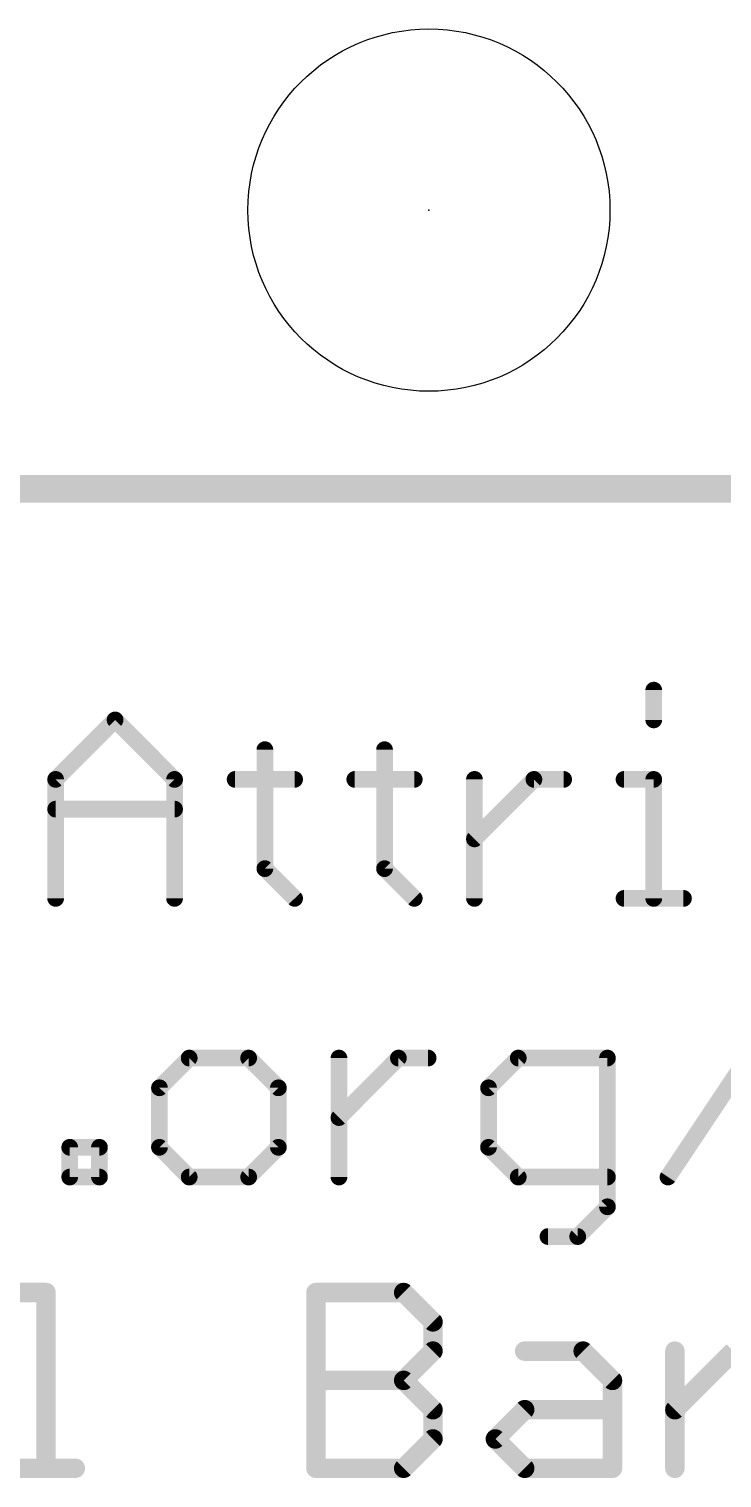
# Model space of a CAD drawing. Extents: x -37 to 70, y -9 to 26.
# Drawn here: x 19.21 to 25.53, y -9.02 to 4.19 of the extents above; entities that cross this region are included whole.
import ezdxf

# ---------------------------------------------------------------- set-up
doc = ezdxf.new("R2010")
doc.units = 0
for name, color, linetype in [('1', 12, 'CONTINUOUS'), ('16', 132, 'CONTINUOUS'), ('20', 53, 'CONTINUOUS'), ('23', 53, 'CONTINUOUS'), ('51', 53, 'CONTINUOUS')]:
    doc.layers.add(name, color=color, linetype=linetype)

msp = doc.modelspace()

# ---------------------------------------------------------------- linework, layer by layer
at = {"layer": '1', "const_width": 0.254}
msp.add_lwpolyline([(44.45, 0), (0, 0)], dxfattribs=at)
at = {"layer": '16', "const_width": 0.254}
msp.add_lwpolyline([(44.45, 0), (0, 0)], dxfattribs=at)
at = {"layer": '20', "const_width": 0.2032}
msp.add_lwpolyline([(44.45, 0), (0, 0)], dxfattribs=at)
at = {"layer": '20'}
msp.add_circle((22.86, 2.54), 1.651, dxfattribs=at)
at = {"layer": '23'}
msp.add_point((22.86, 2.54), dxfattribs=at)
at = {"layer": '51'}
for points, const_width in [([(24.9107, -1.8356), (24.9107, -2.1068)], 0.1524), ([(19.4552, -2.6491), (19.9976, -2.1068)], 0.1524), ([(19.9976, -2.1068), (20.5399, -2.6491)], 0.1524), ([(21.3636, -2.378), (21.3636, -3.4626)], 0.1524), ([(22.455, -2.378), (22.455, -3.4626)], 0.1524), ([(19.4552, -3.7338), (19.4552, -2.6491)], 0.1524), ([(20.5399, -2.6491), (20.5399, -3.7338)], 0.1524), ([(21.0924, -2.6491), (21.6347, -2.6491)], 0.1524), ([(22.1838, -2.6491), (22.7262, -2.6491)], 0.1524), ([(23.2753, -3.7338), (23.2753, -2.6491)], 0.1524), ([(23.2753, -3.1915), (23.8176, -2.6491)], 0.1524), ([(23.8176, -2.6491), (24.0888, -2.6491)], 0.1524), ([(24.6396, -2.6491), (24.9107, -2.6491)], 0.1524), ([(24.9107, -2.6491), (24.9107, -3.7338)], 0.1524), ([(19.4552, -2.9203), (20.5399, -2.9203)], 0.1524), ([(21.3636, -3.4626), (21.6347, -3.7338)], 0.1524), ([(22.455, -3.4626), (22.7262, -3.7338)], 0.1524), ([(24.6396, -3.7338), (25.1819, -3.7338)], 0.1524), ([(25.0408, -6.2738), (26.1255, -4.6468)], 0.1524), ([(20.6734, -5.1891), (20.4022, -5.4603)], 0.1524), ([(21.2157, -5.1891), (20.6734, -5.1891)], 0.1524), ([(21.4869, -5.4603), (21.2157, -5.1891)], 0.1524), ([(22.0394, -6.2738), (22.0394, -5.1891)], 0.1524), ([(22.0394, -5.7315), (22.5817, -5.1891)], 0.1524), ([(22.5817, -5.1891), (22.8529, -5.1891)], 0.1524), ([(23.6748, -5.1891), (23.4037, -5.4603)], 0.1524), ([(24.4883, -5.1891), (23.6748, -5.1891)], 0.1524), ([(24.4883, -6.545), (24.4883, -5.1891)], 0.1524), ([(20.4022, -5.4603), (20.4022, -6.0026)], 0.1524), ([(21.4869, -6.0026), (21.4869, -5.4603)], 0.1524), ([(23.4037, -5.4603), (23.4037, -6.0026)], 0.1524), ([(19.5836, -6.2738), (19.5836, -6.0026)], 0.1524), ([(19.5836, -6.0026), (19.8548, -6.0026)], 0.1524), ([(19.8548, -6.0026), (19.8548, -6.2738)], 0.1524), ([(20.4022, -6.0026), (20.6734, -6.2738)], 0.1524), ([(21.2157, -6.2738), (21.4869, -6.0026)], 0.1524), ([(23.4037, -6.0026), (23.6748, -6.2738)], 0.1524), ([(19.8548, -6.2738), (19.5836, -6.2738)], 0.1524), ([(20.6734, -6.2738), (21.2157, -6.2738)], 0.1524), ([(23.6748, -6.2738), (24.4883, -6.2738)], 0.1524), ([(24.2172, -6.8161), (24.4883, -6.545)], 0.1524), ([(23.946, -6.8161), (24.2172, -6.8161)], 0.1524), ([(19.1006, -7.3265), (19.3675, -7.3265)], 0.1778), ([(19.3675, -7.3265), (19.3675, -8.9281)], 0.1778), ([(21.8292, -8.9281), (21.8292, -7.3265)], 0.1778), ([(21.8292, -7.3265), (22.6299, -7.3265)], 0.1778), ([(22.6299, -7.3265), (22.8969, -7.5935)], 0.1778), ([(22.8969, -7.5935), (22.8969, -7.8604)], 0.1778), ([(22.8969, -7.8604), (22.6299, -8.1273)], 0.1778), ([(23.7332, -7.8604), (24.2671, -7.8604)], 0.1778), ([(24.2671, -7.8604), (24.534, -8.1273)], 0.1778), ([(25.1035, -8.9281), (25.1035, -7.8604)], 0.1778), ([(25.1035, -8.3942), (25.6373, -7.8604)], 0.1778), ([(21.8292, -8.1273), (22.6299, -8.1273)], 0.1778), ([(22.6299, -8.1273), (22.8969, -8.3942)], 0.1778), ([(24.534, -8.1273), (24.534, -8.9281)], 0.1778), ([(22.8969, -8.3942), (22.8969, -8.6612)], 0.1778), ([(23.4663, -8.6612), (23.7332, -8.3942)], 0.1778), ([(23.7332, -8.3942), (24.534, -8.3942)], 0.1778), ([(22.8969, -8.6612), (22.6299, -8.9281)], 0.1778), ([(23.7332, -8.9281), (23.4663, -8.6612)], 0.1778), ([(19.1006, -8.9281), (19.6344, -8.9281)], 0.1778), ([(22.6299, -8.9281), (21.8292, -8.9281)], 0.1778), ([(24.534, -8.9281), (23.7332, -8.9281)], 0.1778)]:
    msp.add_lwpolyline(points, dxfattribs=dict(at, const_width=const_width))
for points, const_width in [([(24.9488, -1.8356, 1), (24.8726, -1.8356)], 0.0762), ([(20.0245, -2.0799, 1), (19.9706, -2.1338)], 0.0762), ([(20.0245, -2.1338, 1), (19.9706, -2.0799)], 0.0762), ([(24.8726, -2.1068, 1), (24.9488, -2.1068)], 0.0762), ([(21.4017, -2.378, 1), (21.3255, -2.378)], 0.0762), ([(22.4931, -2.378, 1), (22.4169, -2.378)], 0.0762), ([(19.4933, -2.6491, 1), (19.4171, -2.6491)], 0.0762), ([(19.4283, -2.6222, 1), (19.4822, -2.6761)], 0.0762), ([(20.578, -2.6491, 1), (20.5018, -2.6491)], 0.0762), ([(20.5129, -2.6761, 1), (20.5668, -2.6222)], 0.0762), ([(21.0924, -2.611, 1), (21.0924, -2.6872)], 0.0762), ([(21.6347, -2.6872, 1), (21.6347, -2.611)], 0.0762), ([(22.1838, -2.611, 1), (22.1838, -2.6872)], 0.0762), ([(22.7262, -2.6872, 1), (22.7262, -2.611)], 0.0762), ([(23.3134, -2.6491, 1), (23.2372, -2.6491)], 0.0762), ([(23.8176, -2.611, 1), (23.8176, -2.6872)], 0.0762), ([(23.8445, -2.6761, 1), (23.7906, -2.6222)], 0.0762), ([(24.0888, -2.6872, 1), (24.0888, -2.611)], 0.0762), ([(24.6396, -2.611, 1), (24.6396, -2.6872)], 0.0762), ([(24.9488, -2.6491, 1), (24.8726, -2.6491)], 0.0762), ([(24.9107, -2.6872, 1), (24.9107, -2.611)], 0.0762), ([(19.4552, -2.8822, 1), (19.4552, -2.9584)], 0.0762), ([(20.5399, -2.9584, 1), (20.5399, -2.8822)], 0.0762), ([(23.2483, -3.1645, 1), (23.3022, -3.2184)], 0.0762), ([(21.3905, -3.4357, 1), (21.3366, -3.4896)], 0.0762), ([(21.3255, -3.4626, 1), (21.4017, -3.4626)], 0.0762), ([(22.4819, -3.4357, 1), (22.428, -3.4896)], 0.0762), ([(22.4169, -3.4626, 1), (22.4931, -3.4626)], 0.0762), ([(19.4171, -3.7338, 1), (19.4933, -3.7338)], 0.0762), ([(20.5018, -3.7338, 1), (20.578, -3.7338)], 0.0762), ([(21.6078, -3.7607, 1), (21.6617, -3.7069)], 0.0762), ([(22.6992, -3.7607, 1), (22.7531, -3.7069)], 0.0762), ([(23.2372, -3.7338, 1), (23.3134, -3.7338)], 0.0762), ([(24.6396, -3.6957, 1), (24.6396, -3.7719)], 0.0762), ([(24.8726, -3.7338, 1), (24.9488, -3.7338)], 0.0762), ([(25.1819, -3.7719, 1), (25.1819, -3.6957)], 0.0762), ([(20.6734, -5.151, 1), (20.6734, -5.2272)], 0.0762), ([(20.7003, -5.2161, 1), (20.6464, -5.1622)], 0.0762), ([(21.2427, -5.1622, 1), (21.1888, -5.2161)], 0.0762), ([(21.2157, -5.2272, 1), (21.2157, -5.151)], 0.0762), ([(22.0775, -5.1891, 1), (22.0013, -5.1891)], 0.0762), ([(22.5817, -5.151, 1), (22.5817, -5.2272)], 0.0762), ([(22.6086, -5.2161, 1), (22.5548, -5.1622)], 0.0762), ([(22.8529, -5.2272, 1), (22.8529, -5.151)], 0.0762), ([(23.6748, -5.151, 1), (23.6748, -5.2272)], 0.0762), ([(23.7018, -5.2161, 1), (23.6479, -5.1622)], 0.0762), ([(24.5264, -5.1891, 1), (24.4502, -5.1891)], 0.0762), ([(24.4883, -5.2272, 1), (24.4883, -5.151)], 0.0762), ([(20.4403, -5.4603, 1), (20.3641, -5.4603)], 0.0762), ([(20.3753, -5.4334, 1), (20.4292, -5.4872)], 0.0762), ([(21.525, -5.4603, 1), (21.4488, -5.4603)], 0.0762), ([(21.4599, -5.4872, 1), (21.5138, -5.4334)], 0.0762), ([(23.4418, -5.4603, 1), (23.3656, -5.4603)], 0.0762), ([(23.3767, -5.4334, 1), (23.4306, -5.4872)], 0.0762), ([(22.0124, -5.7045, 1), (22.0663, -5.7584)], 0.0762), ([(19.6217, -6.0026, 1), (19.5455, -6.0026)], 0.0762), ([(19.5836, -5.9645, 1), (19.5836, -6.0407)], 0.0762), ([(19.8929, -6.0026, 1), (19.8167, -6.0026)], 0.0762), ([(19.8548, -6.0407, 1), (19.8548, -5.9645)], 0.0762), ([(20.4292, -5.9757, 1), (20.3753, -6.0296)], 0.0762), ([(21.5138, -6.0296, 1), (21.4599, -5.9757)], 0.0762), ([(23.4306, -5.9757, 1), (23.3767, -6.0296)], 0.0762), ([(20.3641, -6.0026, 1), (20.4403, -6.0026)], 0.0762), ([(21.4488, -6.0026, 1), (21.525, -6.0026)], 0.0762), ([(23.3656, -6.0026, 1), (23.4418, -6.0026)], 0.0762), ([(19.5836, -6.2357, 1), (19.5836, -6.3119)], 0.0762), ([(19.8548, -6.3119, 1), (19.8548, -6.2357)], 0.0762), ([(20.6734, -6.2357, 1), (20.6734, -6.3119)], 0.0762), ([(21.2157, -6.3119, 1), (21.2157, -6.2357)], 0.0762), ([(23.6748, -6.2357, 1), (23.6748, -6.3119)], 0.0762), ([(24.4883, -6.3119, 1), (24.4883, -6.2357)], 0.0762), ([(19.5455, -6.2738, 1), (19.6217, -6.2738)], 0.0762), ([(19.8167, -6.2738, 1), (19.8929, -6.2738)], 0.0762), ([(20.6464, -6.3007, 1), (20.7003, -6.2469)], 0.0762), ([(21.1888, -6.2469, 1), (21.2426, -6.3007)], 0.0762), ([(22.0013, -6.2738, 1), (22.0775, -6.2738)], 0.0762), ([(23.6479, -6.3007, 1), (23.7018, -6.2469)], 0.0762), ([(25.0091, -6.2527, 1), (25.0725, -6.2949)], 0.0762), ([(24.5153, -6.5719, 1), (24.4614, -6.518)], 0.0762), ([(24.4502, -6.545, 1), (24.5264, -6.545)], 0.0762), ([(23.946, -6.778, 1), (23.946, -6.8542)], 0.0762), ([(24.1902, -6.7892, 1), (24.2441, -6.8431)], 0.0762), ([(24.2172, -6.8542, 1), (24.2172, -6.778)], 0.0762), ([(19.4119, -7.3265, 1), (19.323, -7.3265)], 0.0889), ([(19.3675, -7.371, 1), (19.3675, -7.2821)], 0.0889), ([(21.8736, -7.3265, 1), (21.7847, -7.3265)], 0.0889), ([(21.8292, -7.2821, 1), (21.8292, -7.371)], 0.0889), ([(22.6614, -7.2951, 1), (22.5985, -7.358)], 0.0889), ([(22.6299, -7.371, 1), (22.6299, -7.2821)], 0.0889), ([(22.9413, -7.5935, 1), (22.8524, -7.5935)], 0.0889), ([(22.8654, -7.6249, 1), (22.9283, -7.562)], 0.0889), ([(22.9283, -7.8918, 1), (22.8654, -7.829)], 0.0889), ([(23.7332, -7.8159, 1), (23.7332, -7.9048)], 0.0889), ([(24.2985, -7.829, 1), (24.2357, -7.8918)], 0.0889), ([(24.2671, -7.9048, 1), (24.2671, -7.8159)], 0.0889), ([(25.1479, -7.8604, 1), (25.059, -7.8604)], 0.0889), ([(22.8524, -7.8604, 1), (22.9413, -7.8604)], 0.0889), ([(21.8292, -8.0829, 1), (21.8292, -8.1718)], 0.0889), ([(22.6614, -8.0959, 1), (22.5985, -8.1587)], 0.0889), ([(22.5985, -8.0959, 1), (22.6614, -8.1587)], 0.0889), ([(22.6299, -8.1718, 1), (22.6299, -8.0829)], 0.0889), ([(24.5785, -8.1273, 1), (24.4896, -8.1273)], 0.0889), ([(24.5026, -8.1587, 1), (24.5655, -8.0959)], 0.0889), ([(22.9413, -8.3942, 1), (22.8524, -8.3942)], 0.0889), ([(22.8654, -8.4257, 1), (22.9283, -8.3628)], 0.0889), ([(23.7332, -8.3498, 1), (23.7332, -8.4387)], 0.0889), ([(23.7647, -8.4257, 1), (23.7018, -8.3628)], 0.0889), ([(24.534, -8.4387, 1), (24.534, -8.3498)], 0.0889), ([(25.072, -8.3628, 1), (25.1349, -8.4257)], 0.0889), ([(22.9283, -8.6926, 1), (22.8654, -8.6297)], 0.0889), ([(23.4977, -8.6297, 1), (23.4349, -8.6926)], 0.0889), ([(22.8524, -8.6612, 1), (22.9413, -8.6612)], 0.0889), ([(23.4349, -8.6297, 1), (23.4977, -8.6926)], 0.0889), ([(19.6344, -8.9726, 1), (19.6344, -8.8837)], 0.0889), ([(21.8292, -8.8837, 1), (21.8292, -8.9726)], 0.0889), ([(22.6299, -8.9726, 1), (22.6299, -8.8837)], 0.0889), ([(23.7332, -8.8837, 1), (23.7332, -8.9726)], 0.0889), ([(24.534, -8.9726, 1), (24.534, -8.8837)], 0.0889), ([(19.323, -8.9281, 1), (19.4119, -8.9281)], 0.0889), ([(21.7847, -8.9281, 1), (21.8736, -8.9281)], 0.0889), ([(22.5985, -8.8967, 1), (22.6614, -8.9595)], 0.0889), ([(23.7018, -8.9595, 1), (23.7647, -8.8967)], 0.0889), ([(24.4896, -8.9281, 1), (24.5785, -8.9281)], 0.0889), ([(25.059, -8.9281, 1), (25.1479, -8.9281)], 0.0889)]:
    msp.add_lwpolyline(points, format="xyb", dxfattribs=dict(at, const_width=const_width))

doc.saveas('drawing.dxf')
